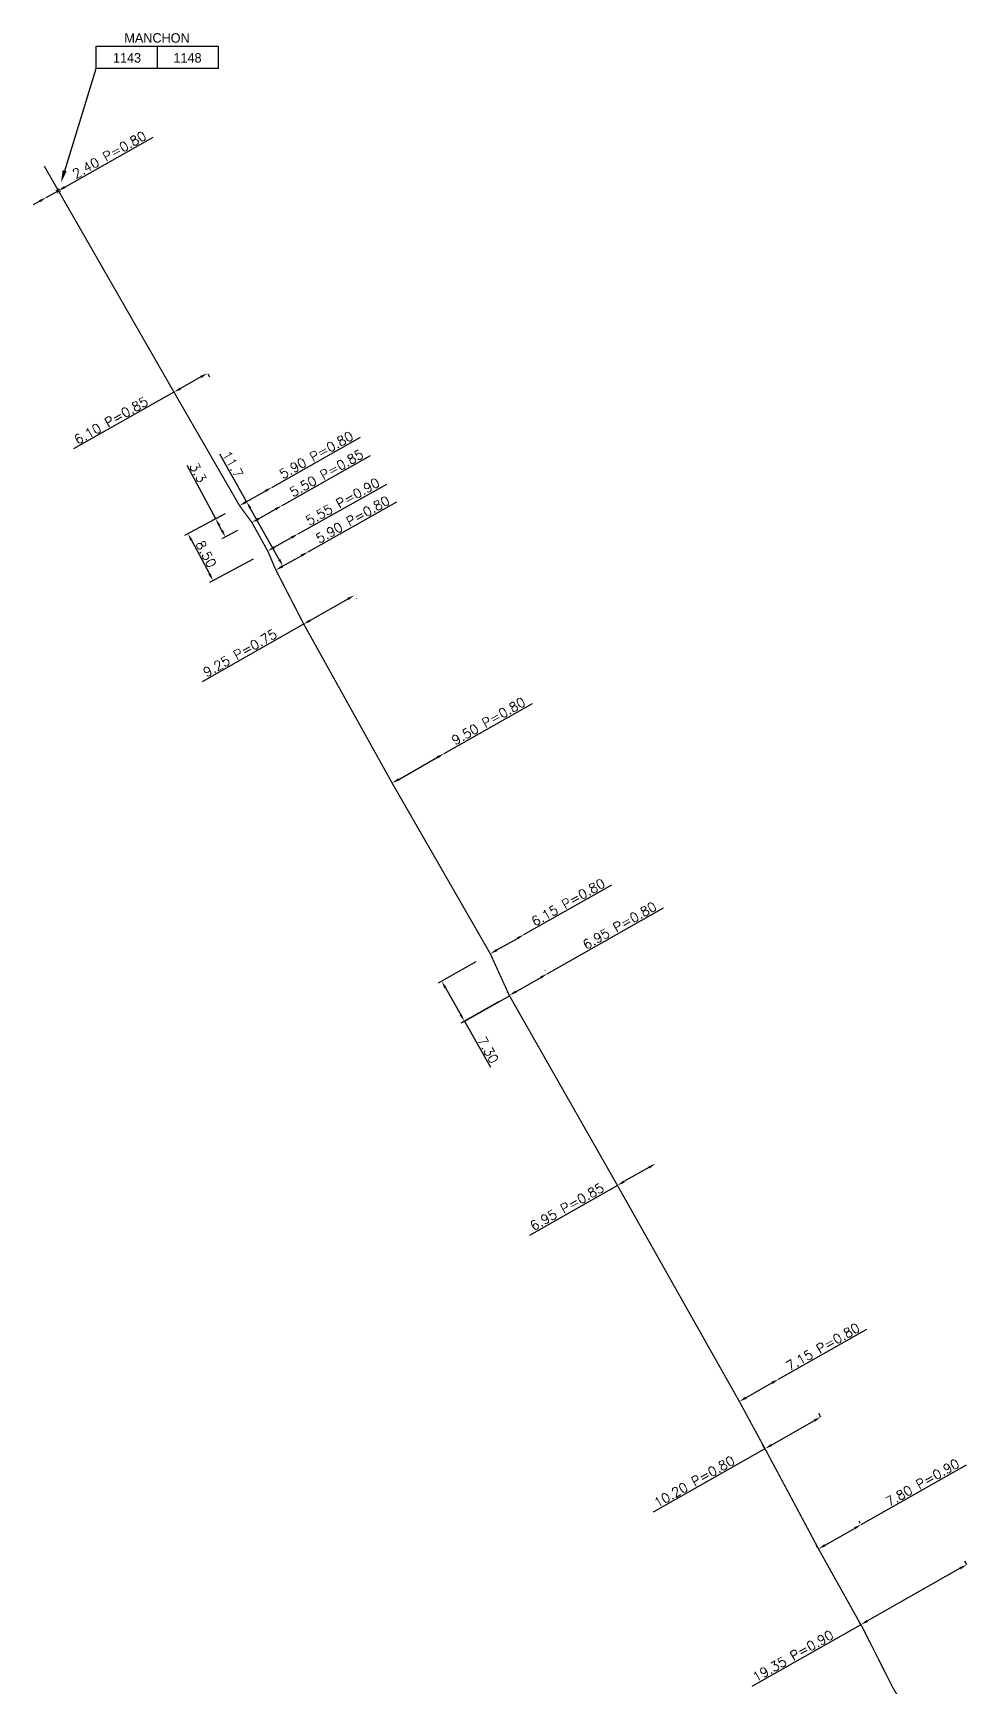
# Model space of a CAD drawing. Header units: millimetres. Extents: x 137998 to 139001, y 123989 to 124496.
# Drawn here: x 137998.2 to 138146.7, y 124233.5 to 124496.1 of the extents above; entities that cross this region are included whole.
import ezdxf
from ezdxf.enums import TextEntityAlignment as Align

# ---------------------------------------------------------------- set-up
doc = ezdxf.new("R2010")
doc.units = ezdxf.units.MM
doc.header["$MEASUREMENT"] = 0
doc.layers.get('0').update_dxf_attribs({"linetype": 'CONTINUOUS'})
doc.layers.get('DEFPOINTS').update_dxf_attribs({"linetype": 'CONTINUOUS'})
doc.layers.add('O_100', color=6, linetype='CONTINUOUS')
doc.styles.get("Standard").update_dxf_attribs({"font": 'ROMANS.SHX'})
doc.styles.add('TXT', font='txt')
doc.dimstyles.get("Standard").update_dxf_attribs({"dimtxt": 1.5, "dimasz": 1.2, "dimexe": 0.625, "dimexo": 0.625, "dimgap": 0.25, "dimtad": 1, "dimdec": 1, "dimzin": 0, "dimdsep": 46, "dimtxsty": 'Standard', "dimcen": -0.5, "dimdle": 1, "dimadec": 0, "dimazin": 0, "dimtfac": 0.5, "dimtdec": 1, "dimtmove": 0, "dimatfit": 3, "dimfxl": 1, "dimtolj": 1, "dimtzin": 0, "dimarcsym": 0})

# ---------------------------------------------------------------- blocks, each defined once
blk = doc.blocks.new('*D76')
at = {"layer": 'DEFPOINTS', "color": 0, "linetype": 'Continuous'}
for p in [(138146.39, 124252.9), (138146.72, 124252.33), (138129.89, 124242.78)]:
    blk.add_point(p, dxfattribs=at)
at = {"layer": 'O_100', "color": 0, "linetype": 'Continuous', "lineweight": -2}
for p, q in [((138146.41, 124252.87), (138146.09, 124253.44)), ((138145.35, 124252.31), (138130.61, 124243.94)), ((138129.57, 124243.35), (138112.28, 124233.54)), ((138129.58, 124243.32), (138129.26, 124243.89))]:
    blk.add_line(p, q, dxfattribs=at)
at = {"layer": 'O_100', "color": 0, "linetype": 'Continuous'}
for points in [[(138145.25, 124252.48), (138145.45, 124252.13), (138146.39, 124252.9)], [(138130.51, 124244.12), (138130.71, 124243.77), (138129.57, 124243.35)]]:
    blk.add_solid(points, dxfattribs=at)
at = {"layer": 'O_100', "color": 0, "linetype": 'Continuous', "insert": (138118.81, 124238.39), "char_height": 1.5, "attachment_point": 5, "rotation": 29.5742}
blk.add_mtext('\\A1;19.35 P=0.90', dxfattribs=at)
blk = doc.blocks.new('*D75')
at = {"layer": 'DEFPOINTS', "color": 0, "linetype": 'Continuous'}
for p in [(138129.78, 124258.97), (138122.85, 124255.38), (138123, 124255.12)]:
    blk.add_point(p, dxfattribs=at)
at = {"layer": 'O_100', "color": 0, "linetype": 'Continuous', "lineweight": -2}
for p, q in [((138129.63, 124259.24), (138146.33, 124268.72)), ((138123.89, 124255.98), (138128.59, 124258.64)), ((138129.47, 124259.51), (138129.32, 124259.78)), ((138122.69, 124255.66), (138122.54, 124255.93))]:
    blk.add_line(p, q, dxfattribs=at)
at = {"layer": 'O_100', "color": 0, "linetype": 'Continuous'}
for points in [[(138128.49, 124258.82), (138128.68, 124258.47), (138129.63, 124259.24)], [(138123.79, 124256.15), (138123.99, 124255.8), (138122.85, 124255.38)]]:
    blk.add_solid(points, dxfattribs=at)
at = {"layer": 'O_100', "color": 0, "linetype": 'Continuous', "insert": (138139.34, 124265.91), "char_height": 1.5, "attachment_point": 5, "rotation": 29.6058}
blk.add_mtext('\\A1;7.80 P=0.90', dxfattribs=at)
blk = doc.blocks.new('*D74')
at = {"layer": 'DEFPOINTS', "color": 0, "linetype": 'Continuous'}
for p in [(138123.55, 124275.74), (138114.35, 124271.29), (138114.68, 124270.7)]:
    blk.add_point(p, dxfattribs=at)
at = {"layer": 'O_100', "color": 0, "linetype": 'Continuous', "lineweight": -2}
for p, q in [((138123.24, 124276.29), (138122.91, 124276.87)), ((138122.17, 124275.73), (138115.39, 124271.88)), ((138114.35, 124271.29), (138096.61, 124261.21)), ((138114.37, 124271.25), (138114.04, 124271.83))]:
    blk.add_line(p, q, dxfattribs=at)
at = {"layer": 'O_100', "color": 0, "linetype": 'Continuous'}
for points in [[(138122.07, 124275.91), (138122.27, 124275.56), (138123.21, 124276.33)], [(138115.29, 124272.05), (138115.49, 124271.71), (138114.35, 124271.29)]]:
    blk.add_solid(points, dxfattribs=at)
at = {"layer": 'O_100', "color": 0, "linetype": 'Continuous', "insert": (138103.14, 124266.07), "char_height": 1.5, "attachment_point": 5, "rotation": 29.6058}
blk.add_mtext('\\A1;10.20 P=0.80', dxfattribs=at)
blk = doc.blocks.new('*D73')
at = {"layer": 'DEFPOINTS', "color": 0, "linetype": 'Continuous'}
for p in [(138116.5, 124282.32), (138116.5, 124282.32), (138110.29, 124278.79)]:
    blk.add_point(p, dxfattribs=at)
at = {"layer": 'O_100', "color": 0, "linetype": 'Continuous', "lineweight": -2}
for p, q in [((138116.5, 124282.32), (138130.53, 124290.29)), ((138111.33, 124279.39), (138115.46, 124281.73))]:
    blk.add_line(p, q, dxfattribs=at)
at = {"layer": 'O_100', "color": 0, "linetype": 'Continuous'}
for points in [[(138115.36, 124281.91), (138115.56, 124281.56), (138116.5, 124282.32)], [(138111.23, 124279.56), (138111.43, 124279.21), (138110.29, 124278.79)]]:
    blk.add_solid(points, dxfattribs=at)
at = {"layer": 'O_100', "color": 0, "linetype": 'Continuous', "insert": (138123.54, 124287.47), "char_height": 1.5, "attachment_point": 5, "rotation": 29.6058}
blk.add_mtext('\\A1;7.15 P=0.80', dxfattribs=at)
blk = doc.blocks.new('*D72')
at = {"layer": 'DEFPOINTS', "color": 0, "linetype": 'Continuous'}
for p in [(138069.03, 124348.9), (138072.63, 124342.55), (138066.66, 124339.16)]:
    blk.add_point(p, dxfattribs=at)
at = {"layer": 'O_100', "color": 0, "linetype": 'Continuous', "lineweight": -2}
for p, q in [((138068.48, 124348.59), (138062.52, 124345.19)), ((138063.65, 124344.46), (138066.07, 124340.2)), ((138072.09, 124342.24), (138066.12, 124338.85)), ((138066.66, 124339.16), (138070.79, 124331.9))]:
    blk.add_line(p, q, dxfattribs=at)
at = {"layer": 'O_100', "color": 0, "linetype": 'Continuous'}
for points in [[(138063.83, 124344.56), (138063.48, 124344.36), (138063.06, 124345.5)], [(138066.24, 124340.3), (138065.9, 124340.11), (138066.66, 124339.16)]]:
    blk.add_solid(points, dxfattribs=at)
at = {"layer": 'O_100', "color": 0, "linetype": 'Continuous', "insert": (138070.41, 124334.6), "char_height": 1.5, "attachment_point": 5, "rotation": 299.6058}
blk.add_mtext('\\A1;7.30', dxfattribs=at)
blk = doc.blocks.new('*D71')
at = {"layer": 'DEFPOINTS', "color": 0, "linetype": 'Continuous'}
for p in [(138096.98, 124316.54), (138090.94, 124313.1), (138090.94, 124313.1)]:
    blk.add_point(p, dxfattribs=at)
at = {"layer": 'O_100', "color": 0, "linetype": 'Continuous', "lineweight": -2}
for p, q in [((138095.94, 124315.94), (138091.98, 124313.7)), ((138090.94, 124313.1), (138076.98, 124305.17))]:
    blk.add_line(p, q, dxfattribs=at)
at = {"layer": 'O_100', "color": 0, "linetype": 'Continuous'}
for points in [[(138095.84, 124316.12), (138096.04, 124315.77), (138096.98, 124316.54)], [(138091.88, 124313.87), (138092.08, 124313.52), (138090.94, 124313.1)]]:
    blk.add_solid(points, dxfattribs=at)
at = {"layer": 'O_100', "color": 0, "linetype": 'Continuous', "insert": (138082.94, 124309.71), "char_height": 1.5, "attachment_point": 5, "rotation": 29.6058}
blk.add_mtext('\\A1;6.95 P=0.85', dxfattribs=at)
blk = doc.blocks.new('*D70')
at = {"layer": 'DEFPOINTS', "color": 0, "linetype": 'Continuous'}
for p in [(138079.85, 124346.65), (138073.78, 124343.27), (138073.81, 124343.22)]:
    blk.add_point(p, dxfattribs=at)
at = {"layer": 'O_100', "color": 0, "linetype": 'Continuous', "lineweight": -2}
for p, q in [((138079.82, 124346.7), (138098.24, 124357.17)), ((138079.54, 124347.2), (138079.51, 124347.25)), ((138074.82, 124343.86), (138078.78, 124346.11)), ((138073.5, 124343.76), (138073.47, 124343.81))]:
    blk.add_line(p, q, dxfattribs=at)
at = {"layer": 'O_100', "color": 0, "linetype": 'Continuous'}
for points in [[(138078.68, 124346.28), (138078.88, 124345.94), (138079.82, 124346.7)], [(138074.72, 124344.04), (138074.92, 124343.69), (138073.78, 124343.27)]]:
    blk.add_solid(points, dxfattribs=at)
at = {"layer": 'O_100', "color": 0, "linetype": 'Continuous', "insert": (138091.29, 124354.37), "char_height": 1.5, "attachment_point": 5, "rotation": 29.6058}
blk.add_mtext('\\A1;6.95 P=0.80', dxfattribs=at)
blk = doc.blocks.new('*D69')
at = {"layer": 'DEFPOINTS', "color": 0, "linetype": 'Continuous'}
for p in [(138076.11, 124352.92), (138076.11, 124352.92), (138070.77, 124349.88)]:
    blk.add_point(p, dxfattribs=at)
at = {"layer": 'O_100', "color": 0, "linetype": 'Continuous', "lineweight": -2}
for p, q in [((138076.11, 124352.92), (138090.08, 124360.85)), ((138071.81, 124350.48), (138075.07, 124352.33))]:
    blk.add_line(p, q, dxfattribs=at)
at = {"layer": 'O_100', "color": 0, "linetype": 'Continuous'}
for points in [[(138074.97, 124352.5), (138075.17, 124352.16), (138076.11, 124352.92)], [(138071.71, 124350.65), (138071.91, 124350.3), (138070.77, 124349.88)]]:
    blk.add_solid(points, dxfattribs=at)
at = {"layer": 'O_100', "color": 0, "linetype": 'Continuous', "insert": (138083.12, 124358.05), "char_height": 1.5, "attachment_point": 5, "rotation": 29.6058}
blk.add_mtext('\\A1;6.15 P=0.80', dxfattribs=at)
blk = doc.blocks.new('*D68')
at = {"layer": 'DEFPOINTS', "color": 0, "linetype": 'Continuous'}
for p in [(138063.46, 124381.67), (138063.46, 124381.67), (138055.2, 124376.98)]:
    blk.add_point(p, dxfattribs=at)
at = {"layer": 'O_100', "color": 0, "linetype": 'Continuous', "lineweight": -2}
for p, q in [((138063.46, 124381.67), (138077.48, 124389.64)), ((138056.24, 124377.57), (138062.41, 124381.08)), ((138063.76, 124381.13), (138063.76, 124381.13)), ((138055.5, 124376.44), (138055.5, 124376.44))]:
    blk.add_line(p, q, dxfattribs=at)
at = {"layer": 'O_100', "color": 0, "linetype": 'Continuous'}
for points in [[(138062.31, 124381.25), (138062.51, 124380.91), (138063.46, 124381.67)], [(138056.14, 124377.75), (138056.34, 124377.4), (138055.2, 124376.98)]]:
    blk.add_solid(points, dxfattribs=at)
at = {"layer": 'O_100', "color": 0, "linetype": 'Continuous', "insert": (138070.49, 124386.82), "char_height": 1.5, "attachment_point": 5, "rotation": 29.6048}
blk.add_mtext('\\A1;9.50 P=0.80', dxfattribs=at)
blk = doc.blocks.new('*D67')
at = {"layer": 'DEFPOINTS', "color": 0, "linetype": 'Continuous'}
for p in [(138029.23, 124420.05), (138033.7, 124412.85), (138026.77, 124409.14)]:
    blk.add_point(p, dxfattribs=at)
at = {"layer": 'O_100', "color": 0, "linetype": 'Continuous', "lineweight": -2}
for p, q in [((138028.68, 124419.75), (138022.23, 124416.29)), ((138023.35, 124415.53), (138026.21, 124410.19)), ((138033.15, 124412.55), (138026.22, 124408.84))]:
    blk.add_line(p, q, dxfattribs=at)
at = {"layer": 'O_100', "color": 0, "linetype": 'Continuous'}
for points in [[(138023.52, 124415.63), (138023.17, 124415.44), (138022.78, 124416.59)], [(138026.38, 124410.29), (138026.03, 124410.1), (138026.77, 124409.14)]]:
    blk.add_solid(points, dxfattribs=at)
at = {"layer": 'O_100', "color": 0, "linetype": 'Continuous', "insert": (138025.66, 124413.34), "char_height": 1.5, "attachment_point": 5, "rotation": 298.1913}
blk.add_mtext('\\A1;8.50', dxfattribs=at)
blk = doc.blocks.new('*D66')
at = {"layer": 'DEFPOINTS', "color": 0, "linetype": 'Continuous'}
for p in [(138029.23, 124420.05), (138028.74, 124416.05), (138031.21, 124417.37)]:
    blk.add_point(p, dxfattribs=at)
at = {"layer": 'O_100', "color": 0, "linetype": 'Continuous', "lineweight": -2}
for p, q in [((138027.19, 124418.95), (138022.65, 124427.42)), ((138028.68, 124419.75), (138026.63, 124418.66)), ((138028.18, 124417.1), (138027.75, 124417.89)), ((138030.66, 124417.07), (138028.19, 124415.75))]:
    blk.add_line(p, q, dxfattribs=at)
at = {"layer": 'O_100', "color": 0, "linetype": 'Continuous'}
for points in [[(138027.93, 124417.99), (138027.58, 124417.8), (138027.19, 124418.95)], [(138028.35, 124417.2), (138028, 124417.01), (138028.74, 124416.05)]]:
    blk.add_solid(points, dxfattribs=at)
at = {"layer": 'O_100', "color": 0, "linetype": 'Continuous', "insert": (138024.39, 124426.28), "char_height": 1.5, "attachment_point": 5, "rotation": 298.1913}
blk.add_mtext('\\A1;3.3', dxfattribs=at)
blk = doc.blocks.new('*D65')
at = {"layer": 'DEFPOINTS', "color": 0, "linetype": 'Continuous'}
for p in [(138036.11, 124423.94), (138036.11, 124423.94), (138030.97, 124421.03)]:
    blk.add_point(p, dxfattribs=at)
at = {"layer": 'O_100', "color": 0, "linetype": 'Continuous', "lineweight": -2}
for p, q in [((138036.11, 124423.94), (138050.15, 124431.88)), ((138032.02, 124421.62), (138035.07, 124423.35))]:
    blk.add_line(p, q, dxfattribs=at)
at = {"layer": 'O_100', "color": 0, "linetype": 'Continuous'}
for points in [[(138034.97, 124423.52), (138035.16, 124423.17), (138036.11, 124423.94)], [(138031.92, 124421.8), (138032.12, 124421.45), (138030.97, 124421.03)]]:
    blk.add_solid(points, dxfattribs=at)
at = {"layer": 'O_100', "color": 0, "linetype": 'Continuous', "insert": (138043.16, 124429.08), "char_height": 1.5, "attachment_point": 5, "rotation": 29.4999}
blk.add_mtext('\\A1;5.90 P=0.80', dxfattribs=at)
blk = doc.blocks.new('*D64')
at = {"layer": 'DEFPOINTS', "color": 0, "linetype": 'Continuous'}
for p in [(138025.63, 124442.5), (138020.32, 124439.5), (138020.57, 124439.05)]:
    blk.add_point(p, dxfattribs=at)
at = {"layer": 'O_100', "color": 0, "linetype": 'Continuous', "lineweight": -2}
for p, q in [((138025.94, 124441.96), (138026.19, 124441.51)), ((138020.57, 124439.05), (138004.62, 124430.03)), ((138020.63, 124438.95), (138020.88, 124438.51)), ((138024.84, 124441.46), (138021.62, 124439.64))]:
    blk.add_line(p, q, dxfattribs=at)
at = {"layer": 'O_100', "color": 0, "linetype": 'Continuous'}
for points in [[(138024.74, 124441.64), (138024.94, 124441.29), (138025.88, 124442.05)], [(138021.52, 124439.81), (138021.72, 124439.47), (138020.57, 124439.05)]]:
    blk.add_solid(points, dxfattribs=at)
at = {"layer": 'O_100', "color": 0, "linetype": 'Continuous', "insert": (138010.6, 124434.55), "char_height": 1.5, "attachment_point": 5, "rotation": 29.4999}
blk.add_mtext('\\A1;6.10 P=0.85', dxfattribs=at)
blk = doc.blocks.new('MES_MAN')
at = {"linetype": 'Continuous', "flags": 128}
blk.add_lwpolyline([(0, 0), (-4.85, 0), (-4.85, 1.79), (0, 1.79), (4.85, 1.79), (4.85, 0)], close=True, dxfattribs=at)
blk.add_lwpolyline([(0, 1.79), (0, 0)], dxfattribs=at)
at = {"linetype": 'Continuous', "style": 'TXT'}
blk.add_text('MANCHON', height=0.75, dxfattribs=at).set_placement((-0.01, 2.43), align=Align.MIDDLE)
for tag, p in [('M1', (-2.39, 0.85)), ('M2', (2.41, 0.85))]:
    blk.add_attdef(tag, text='', height=0.75, dxfattribs=at).set_placement(p, align=Align.MIDDLE)
blk = doc.blocks.new('*D63')
at = {"layer": 'DEFPOINTS', "color": 0, "linetype": 'Continuous'}
for p in [(138031.76, 124421.48), (138037.53, 124411.25), (138037.87, 124411.44)]:
    blk.add_point(p, dxfattribs=at)
at = {"layer": 'O_100', "color": 0, "linetype": 'Continuous', "lineweight": -2}
for p, q in [((138032.09, 124421.67), (138027.84, 124429.22)), ((138032.3, 124421.79), (138032.64, 124421.98)), ((138037.28, 124412.48), (138032.68, 124420.63)), ((138038.07, 124411.56), (138038.41, 124411.75))]:
    blk.add_line(p, q, dxfattribs=at)
at = {"layer": 'O_100', "color": 0, "linetype": 'Continuous'}
for points in [[(138032.86, 124420.73), (138032.51, 124420.53), (138032.09, 124421.67)], [(138037.45, 124412.58), (138037.1, 124412.39), (138037.87, 124411.44)]]:
    blk.add_solid(points, dxfattribs=at)
at = {"layer": 'O_100', "color": 0, "linetype": 'Continuous', "insert": (138029.9, 124427.6), "char_height": 1.5, "attachment_point": 5, "rotation": 299.4184}
blk.add_mtext('\\A1;11.7', dxfattribs=at)
blk = doc.blocks.new('*D62')
at = {"layer": 'DEFPOINTS', "color": 0, "linetype": 'Continuous'}
for p in [(138049.19, 124406.84), (138049.21, 124406.8), (138041.1, 124402.23)]:
    blk.add_point(p, dxfattribs=at)
at = {"layer": 'O_100', "color": 0, "linetype": 'Continuous', "lineweight": -2}
for p, q in [((138048.16, 124406.21), (138042.16, 124402.79)), ((138049.5, 124406.29), (138049.52, 124406.26)), ((138041.12, 124402.2), (138025.06, 124393.07)), ((138041.4, 124401.69), (138041.42, 124401.66))]:
    blk.add_line(p, q, dxfattribs=at)
at = {"layer": 'O_100', "color": 0, "linetype": 'Continuous'}
for points in [[(138048.07, 124406.38), (138048.26, 124406.03), (138049.21, 124406.8)], [(138042.06, 124402.97), (138042.26, 124402.62), (138041.12, 124402.2)]]:
    blk.add_solid(points, dxfattribs=at)
at = {"layer": 'O_100', "color": 0, "linetype": 'Continuous', "insert": (138031.05, 124397.63), "char_height": 1.5, "attachment_point": 5, "rotation": 29.6269}
blk.add_mtext('\\A1;9.25 P=0.75', dxfattribs=at)
blk = doc.blocks.new('*D61')
at = {"layer": 'DEFPOINTS', "color": 0, "linetype": 'Continuous'}
for p in [(138037.73, 124421.07), (138037.73, 124421.06), (138032.95, 124418.36)]:
    blk.add_point(p, dxfattribs=at)
at = {"layer": 'O_100', "color": 0, "linetype": 'Continuous', "lineweight": -2}
for p, q in [((138037.73, 124421.06), (138051.77, 124429)), ((138033.99, 124418.94), (138036.69, 124420.47)), ((138038.04, 124420.52), (138038.04, 124420.52)), ((138033.25, 124417.81), (138033.26, 124417.81))]:
    blk.add_line(p, q, dxfattribs=at)
at = {"layer": 'O_100', "color": 0, "linetype": 'Continuous'}
for points in [[(138036.59, 124420.64), (138036.79, 124420.3), (138037.73, 124421.06)], [(138033.89, 124419.12), (138034.09, 124418.77), (138032.95, 124418.35)]]:
    blk.add_solid(points, dxfattribs=at)
at = {"layer": 'O_100', "color": 0, "linetype": 'Continuous', "insert": (138044.78, 124426.2), "char_height": 1.5, "attachment_point": 5, "rotation": 29.4999}
blk.add_mtext('\\A1;5.50 P=0.85', dxfattribs=at)
blk = doc.blocks.new('*D60')
at = {"layer": 'DEFPOINTS', "color": 0, "linetype": 'Continuous'}
for p in [(138040.28, 124416.56), (138040.29, 124416.54), (138035.45, 124413.81)]:
    blk.add_point(p, dxfattribs=at)
at = {"layer": 'O_100', "color": 0, "linetype": 'Continuous', "lineweight": -2}
for p, q in [((138040.28, 124416.56), (138054.33, 124424.47)), ((138036.49, 124414.42), (138039.23, 124415.97)), ((138039.98, 124417.08), (138039.97, 124417.1)), ((138035.15, 124414.36), (138035.14, 124414.38))]:
    blk.add_line(p, q, dxfattribs=at)
at = {"layer": 'O_100', "color": 0, "linetype": 'Continuous'}
for points in [[(138039.13, 124416.14), (138039.33, 124415.79), (138040.28, 124416.56)], [(138036.39, 124414.6), (138036.59, 124414.25), (138035.44, 124413.83)]]:
    blk.add_solid(points, dxfattribs=at)
at = {"layer": 'O_100', "color": 0, "linetype": 'Continuous', "insert": (138047.34, 124421.68), "char_height": 1.5, "attachment_point": 5, "rotation": 29.3965}
blk.add_mtext('\\A1;5.55 P=0.90', dxfattribs=at)
blk = doc.blocks.new('*D59')
at = {"layer": 'DEFPOINTS', "color": 0, "linetype": 'Continuous'}
for p in [(138041.89, 124413.71), (138041.89, 124413.71), (138036.75, 124410.81)]:
    blk.add_point(p, dxfattribs=at)
at = {"layer": 'O_100', "color": 0, "linetype": 'Continuous', "lineweight": -2}
for p, q in [((138041.89, 124413.71), (138055.94, 124421.63)), ((138037.79, 124411.4), (138040.84, 124413.12)), ((138041.58, 124414.25), (138041.58, 124414.25)), ((138036.44, 124411.36), (138036.44, 124411.36))]:
    blk.add_line(p, q, dxfattribs=at)
at = {"layer": 'O_100', "color": 0, "linetype": 'Continuous'}
for points in [[(138040.74, 124413.29), (138040.94, 124412.95), (138041.89, 124413.71)], [(138037.69, 124411.58), (138037.89, 124411.23), (138036.75, 124410.81)]]:
    blk.add_solid(points, dxfattribs=at)
at = {"layer": 'O_100', "color": 0, "linetype": 'Continuous', "insert": (138048.94, 124418.83), "char_height": 1.5, "attachment_point": 5, "rotation": 29.3965}
blk.add_mtext('\\A1;5.90 P=0.80', dxfattribs=at)
blk = doc.blocks.new('*D58')
at = {"layer": 'DEFPOINTS', "color": 0, "linetype": 'Continuous'}
for p in [(138002.2, 124471.03), (138002.2, 124471.03), (138000.31, 124469.96)]:
    blk.add_point(p, dxfattribs=at)
at = {"layer": 'O_100', "color": 0, "linetype": 'Continuous', "lineweight": -2}
for p, q in [((138003.25, 124471.62), (138017.29, 124479.55)), ((138000.31, 124469.96), (138002.2, 124471.03)), ((137999.26, 124469.37), (137998.22, 124468.78))]:
    blk.add_line(p, q, dxfattribs=at)
at = {"layer": 'O_100', "color": 0, "linetype": 'Continuous'}
for points in [[(138003.15, 124471.79), (138003.35, 124471.45), (138002.2, 124471.03)], [(137999.16, 124469.54), (137999.36, 124469.2), (138000.31, 124469.96)]]:
    blk.add_solid(points, dxfattribs=at)
at = {"layer": 'O_100', "color": 0, "linetype": 'Continuous', "insert": (138010.3, 124476.75), "char_height": 1.5, "attachment_point": 5, "rotation": 29.4508}
blk.add_mtext('\\A1;2.40 P=0.80', dxfattribs=at)
blk = doc.blocks.new('MANCHON')
at = {"linetype": 'ByBlock', "const_width": 0.1, "flags": 128}
for points in [[(-0.38, 0.25), (-0.13, 0.25), (-0.13, -0.25), (-0.38, -0.25)], [(0.36, 0.25), (0.11, 0.25), (0.11, -0.25), (0.36, -0.25)]]:
    blk.add_lwpolyline(points, dxfattribs=at)
at = {"linetype": 'ByBlock'}
blk.add_point((0, 0), dxfattribs=at)

msp = doc.modelspace()

# ---------------------------------------------------------------- linework, layer by layer
at = {"layer": 'O_100', "linetype": 'Continuous'}
msp.add_line((138003.231, 124474.212), (138008.209, 124490.436), dxfattribs=at)
at = {"layer": 'O_100'}
msp.add_line((138066.512, 124339.075), (138073.806, 124343.22), dxfattribs=at)
at = {"layer": 'O_100', "linetype": 'Continuous', "const_width": 0.2, "flags": 128}
msp.add_lwpolyline([(138146.511, 124213.196), (138134.629, 124233.394), (138129.89, 124242.778), (138123, 124255.115), (138114.679, 124270.703), (138110.287, 124278.793), (138090.94, 124313.104), (138073.806, 124343.22), (138070.767, 124349.884), (138055.196, 124376.979), (138041.128, 124402.296), (138036.746, 124410.811), (138035.453, 124413.813), (138032.945, 124418.357), (138030.974, 124421.034), (138020.319, 124439.498), (138020.319, 124439.498), (138000, 124474.93)], dxfattribs=at)
at = {"layer": 'O_100', "linetype": 'Continuous'}
msp.add_solid([(138003.549, 124474.114), (138002.912, 124474.311), (138002.64, 124472.302)], dxfattribs=at)

# ---------------------------------------------------------------- block references
at = {"layer": 'O_100', "linetype": 'Continuous', "xscale": 2, "yscale": 2, "zscale": 2}
msp.add_blockref('MES_MAN', (138017.904, 124490.436), dxfattribs=at).add_auto_attribs({'M1': '1143', 'M2': '1148'})
at = {"layer": 'O_100', "linetype": 'Continuous', "rotation": 118.9516670568376}
msp.add_blockref('MANCHON', (138002.211, 124471.036), dxfattribs=at)

# ---------------------------------------------------------------- dimensions: what is measured, and where the dimension line sits
at = {"layer": 'O_100', "linetype": 'Continuous'}
for p1, p2, distance, text, picture, middle in [((138000.307, 124469.959), (138002.202, 124471.029), 0, '2.40 P=0.80', '*D58', (138010.3, 124476.75)), ((138030.974, 124421.034), (138036.11, 124423.939), 0, '5.90 P=0.80', '*D65', (138043.158, 124429.076)), ((138032.945, 124418.357), (138037.732, 124421.066), -0.005, '5.50 P=0.85', '*D61', (138044.783, 124426.198)), ((138035.453, 124413.813), (138040.289, 124416.538), 0.021, '5.55 P=0.90', '*D60', (138047.336, 124421.68)), ((138036.746, 124410.811), (138041.887, 124413.707), 0.002, '5.90 P=0.80', '*D59', (138048.943, 124418.834)), ((138055.196, 124376.979), (138063.456, 124381.672), 0, '9.50 P=0.80', '*D68', (138070.495, 124386.822)), ((138070.767, 124349.884), (138076.114, 124352.922), 0, '6.15 P=0.80', '*D69', (138083.122, 124358.054)), ((138096.982, 124316.537), (138090.94, 124313.104), 0, '6.95 P=0.85', '*D71', (138082.943, 124309.71)), ((138110.287, 124278.793), (138116.504, 124282.325), 0, '7.15 P=0.80', '*D73', (138123.543, 124287.475))]:
    dim = msp.add_aligned_dim(p1=p1, p2=p2, distance=distance, text=text, dimstyle='Standard', dxfattribs=at)
    dim.commit()
    dim.dimension.update_dxf_attribs({"geometry": picture, "text_midpoint": middle})
for base, p1, p2, angle, text, picture, middle in [((138020.573, 124439.049), (138025.629, 124442.501), (138020.319, 124439.498), 209.49992, '6.10 P=0.85', '*D64', (138011.089, 124433.683)), ((138049.208, 124406.801), (138041.095, 124402.234), (138049.188, 124406.836), 29.62689, '9.25 P=0.75', '*D62', (138031.545, 124396.756)), ((138073.777, 124343.27), (138079.848, 124346.653), (138073.806, 124343.22), 209.60584, '6.95 P=0.80', '*D70', (138091.78, 124353.499)), ((138066.663, 124339.161), (138069.028, 124348.896), (138072.632, 124342.553), 299.60584, '7.30', '*D72', (138069.537, 124334.102)), ((138114.347, 124271.287), (138123.547, 124275.742), (138114.679, 124270.703), 209.60584, '10.20 P=0.80', '*D74', (138103.632, 124265.199)), ((138122.848, 124255.383), (138129.781, 124258.969), (138123, 124255.115), 209.60584, '7.80 P=0.90', '*D75', (138139.838, 124265.037)), ((138146.394, 124252.9), (138129.89, 124242.778), (138146.719, 124252.328), 29.57417, '19.35 P=0.90', '*D76', (138119.299, 124237.524))]:
    dim = msp.add_linear_dim(base=base, p1=p1, p2=p2, angle=angle, text=text, dimstyle='Standard', dxfattribs=at)
    dim.commit()
    dim.dimension.update_dxf_attribs({"geometry": picture, "text_midpoint": middle, "dimtype": 161})
for base, p1, p2, angle, picture, middle, dimtype in [((138037.865, 124411.44), (138031.76, 124421.483), (138037.53, 124411.251), 299.41837, '*D63', (138029.029, 124427.109), 161), ((138028.742, 124416.047), (138029.234, 124420.049), (138031.207, 124417.368), 298.19135, '*D66', (138023.509, 124425.811), 160)]:
    dim = msp.add_linear_dim(base=base, p1=p1, p2=p2, angle=angle, dimstyle='Standard', dxfattribs=at)
    dim.commit()
    dim.dimension.update_dxf_attribs({"geometry": picture, "text_midpoint": middle, "dimtype": dimtype})
dim = msp.add_linear_dim(base=(138026.772, 124409.137), p1=(138029.234, 124420.049), p2=(138033.7, 124412.85), angle=298.19135, text='8.50', dimstyle='Standard', dxfattribs=at)
dim.commit()
dim.dimension.update_dxf_attribs({"geometry": '*D67', "text_midpoint": (138025.657, 124413.335)})

doc.saveas('drawing.dxf')
